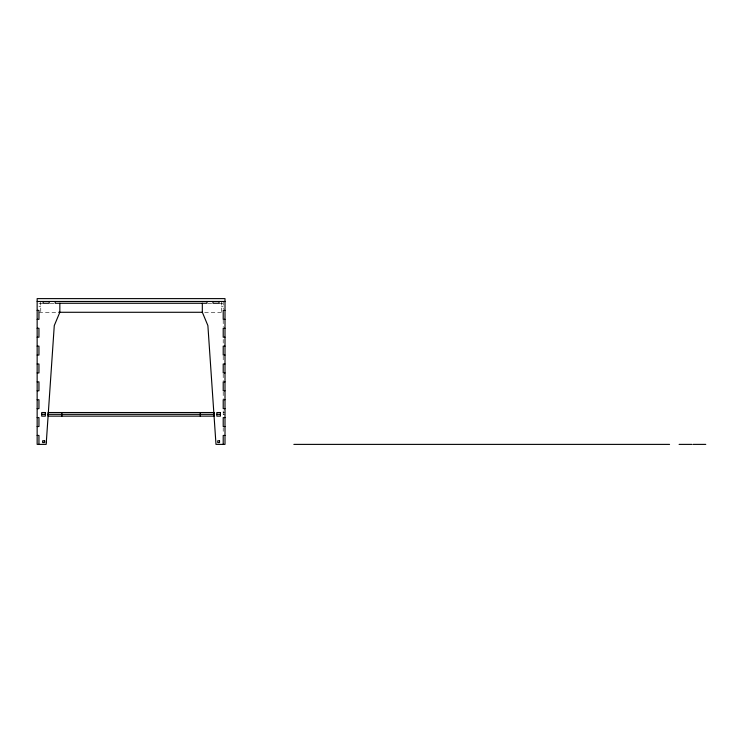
<?xml version="1.0" encoding="UTF-8"?>
<svg xmlns="http://www.w3.org/2000/svg" width="743" height="743" viewBox="0 0 743 743"><rect width="100%" height="100%" fill="white"/><g stroke="black" fill="none" stroke-linecap="round" stroke-linejoin="round"><path stroke-width="0.56" stroke-dasharray="3.71 2.79" d="M38.952 303.265L43.159 303.265M50.171 303.265L54.183 303.265M207.975 303.265L211.987 303.265M218.999 303.265L223.206 303.265M38.952 306.274L40.754 306.274M221.405 306.274L223.206 306.274M38.952 312.283L57.499 312.283M204.669 312.283L223.206 312.283M223.206 412.532L225.008 412.532M223.206 414.334L225.008 414.334M223.206 301.463L223.206 309.283M223.206 320.038L223.206 327.143M223.206 339.412L223.206 345.012M223.206 356.176L223.206 362.482M223.206 374.017L223.206 380.945M223.206 391.914L223.206 398.61M223.206 410.888L223.206 416.479M223.206 427.643L223.206 434.005M221.405 301.463L221.405 312.283M40.754 301.463L40.754 312.283"/><path stroke-width="1.11" d="M37.15 301.463L225.008 301.463M37.15 310.398L38.952 310.398L38.952 319.332L37.15 319.332M225.008 310.398L223.206 310.398L223.206 319.332L225.008 319.332M58.651 312.283L202.347 312.283L207.882 325.573L215.99 444.388L225.008 444.388L225.008 298.612L37.15 298.612L37.15 444.388L46.168 444.388L54.276 325.573L59.839 312.283L59.839 303.265M37.15 328.267L38.952 328.267L38.952 337.192L37.15 337.192M225.008 328.267L223.206 328.267L223.206 337.192L225.008 337.192M37.15 346.127L38.952 346.127L38.952 355.061L37.15 355.061M225.008 346.127L223.206 346.127L223.206 355.061L225.008 355.061M37.15 363.996L38.952 363.996L38.952 372.93L37.15 372.93M225.008 363.996L223.206 363.996L223.206 372.93L225.008 372.93M37.15 381.865L38.952 381.865L38.952 390.79L37.15 390.79M225.008 381.865L223.206 381.865L223.206 390.79L225.008 390.79M37.15 399.725L38.952 399.725L38.952 408.659L37.15 408.659M225.008 399.725L223.206 399.725L223.206 408.659L225.008 408.659M41.719 414.334L45.332 414.334M48.1 414.334L214.068 414.334M216.835 414.334L220.439 414.334M37.15 417.594L38.952 417.594L38.952 426.528L37.15 426.528M225.008 417.594L223.206 417.594L223.206 426.528L225.008 426.528M37.15 435.454L38.952 435.454L38.952 444.388M225.008 435.454L223.206 435.454L223.206 444.388M293.847 444.388L669.564 444.388M679.093 444.388L691.863 444.388M692.996 444.388L705.766 444.388M218.999 301.463L218.999 303.265L212.99 303.265L212.99 301.463M206.972 301.463L206.972 303.265L55.186 303.265L55.186 301.463M202.319 303.265L202.319 312.283M200.248 412.532L200.248 416.136M61.91 412.532L61.91 416.136M49.177 301.463L49.177 303.265L43.159 303.265L43.159 301.463M46.289 440.785L46.289 442.587M45.332 412.532L41.719 412.532L41.719 416.136L45.332 416.136L45.332 412.532M214.068 412.532L48.1 412.532L48.1 416.136L214.068 416.136L214.068 412.532M220.439 412.532L216.835 412.532L216.835 416.136L220.439 416.136L220.439 412.532M44.422 440.785L42.62 440.785L42.62 442.587L44.422 442.587L44.422 440.785M219.538 440.785L217.736 440.785L217.736 442.587L219.538 442.587L219.538 440.785"/></g></svg>
